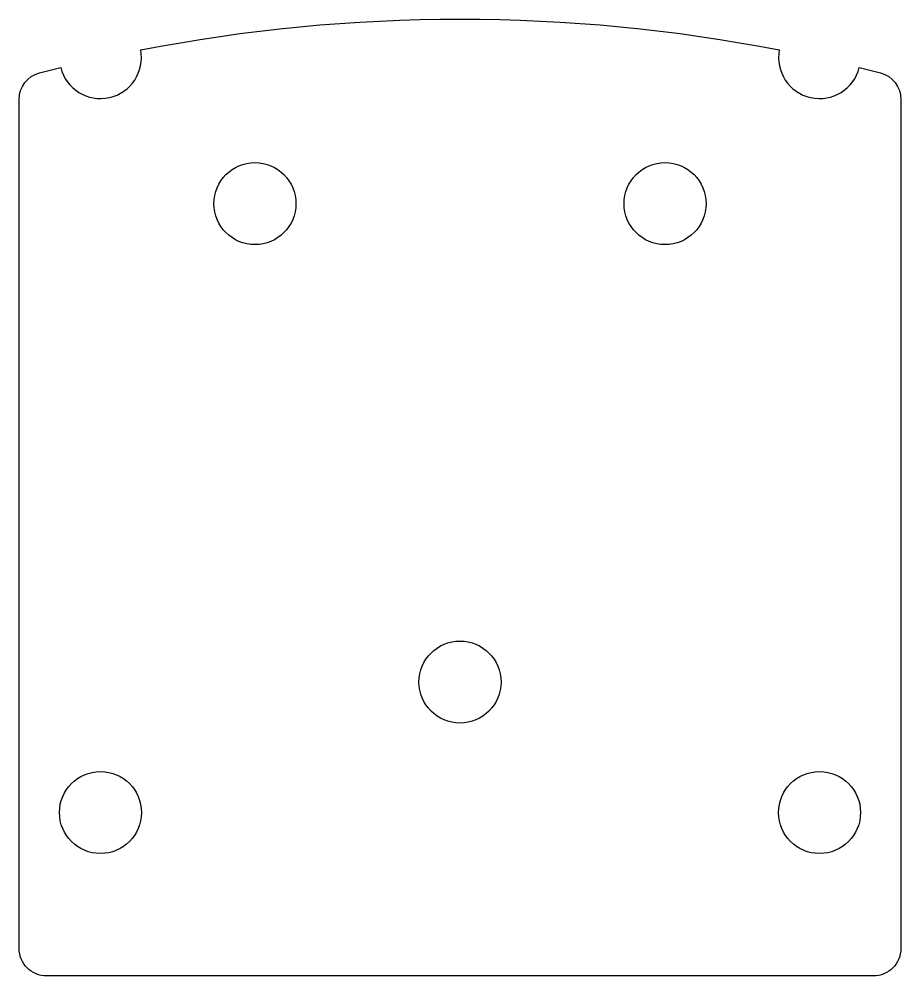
# Model space of a CAD drawing. Header units: millimetres. Extents: x -65 to 65, y -73 to 67.
import ezdxf

# ---------------------------------------------------------------- set-up
doc = ezdxf.new("R2010")
doc.units = ezdxf.units.MM
doc.layers.get('0').update_dxf_attribs({"linetype": 'CONTINUOUS'})

msp = doc.modelspace()

# ---------------------------------------------------------------- linework, layer by layer
msp.add_lwpolyline([(64.5, -69, -0.414214), (60.5, -73), (-60.5, -73, -0.414214), (-64.5, -69), (-64.5, 55.26, -0.341518), (-61.51, 59.13, -0.003257), (-58.42, 59.92, 0.971473), (-46.71, 62.5, -0.096441), (46.71, 62.5, 0.971473), (58.42, 59.92, -0.003257), (61.51, 59.13, -0.341518), (64.5, 55.26)], format="xyb", close=True)
for centre in [(-30, 40), (30, 40), (0, -30), (-52.6, -49.1), (52.6, -49.1)]:
    msp.add_circle(centre, 6)

doc.saveas('drawing.dxf')
